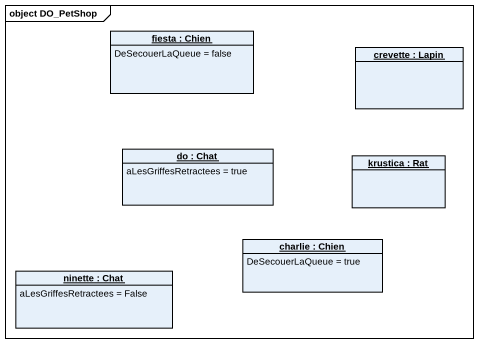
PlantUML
@startuml
mainframe object DO_PetShop
hide circle
hide empty members
object "fiesta : Chien" as fiesta {
  DeSecouerLaQueue = false
}
object "crevette : Lapin" as crevette
object "do : Chat" as do {
  aLesGriffesRetractees = true
}
object "krustica : Rat" as krustica
object "charlie : Chien" as charlie {
  DeSecouerLaQueue = true
}
object "ninette : Chat" as ninette {
  aLesGriffesRetractees = False
}
@enduml
